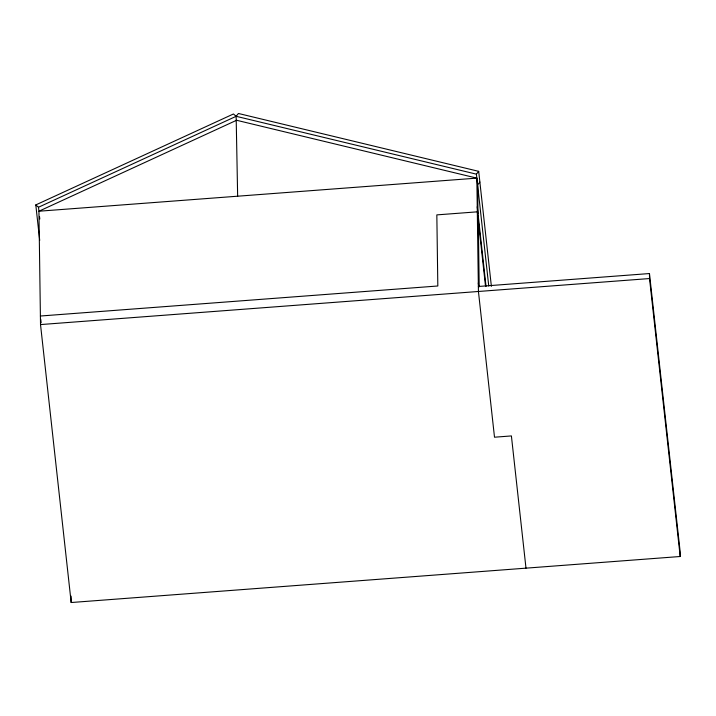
<?xml version="1.0" encoding="UTF-8"?>
<svg xmlns="http://www.w3.org/2000/svg" width="716" height="716" viewBox="0 0 716 716"><rect width="100%" height="100%" fill="white"/><g stroke="black" fill="none" stroke-linecap="round" stroke-linejoin="round"><path stroke-width="1.07" d="M478.691 171.339L476.408 174.158L236.146 116.305L233.452 113.978L35.8 204.919L38.494 207.246L236.146 116.305L238.428 113.477L478.691 171.339L491.382 286.355M479.872 182.061L477.59 184.88L477.993 213.493M525.992 568.155L511.403 435.928L494.505 437.207L478.431 291.475L476.847 178.132L38.932 211.22L40.517 324.572L71.179 602.523L680.2 556.502L680.128 551.499L649.466 273.548L478.36 286.481M40.4 316.016L437.825 285.988L436.832 214.889L477.321 211.829L485.493 285.935M40.517 324.572L649.528 278.551L649.466 273.548M476.847 178.132L236.584 120.27L38.932 211.22L38.494 207.246M649.528 278.551L680.2 556.502M476.408 174.158L488.751 286.024M477.25 206.745L486.039 286.427M478.315 282.927L478.789 287.295M236.146 116.305L237.649 196.202M39.55 216.778L39.792 219.006M35.8 204.919L39.711 240.379M40.767 319.354L41.134 322.692M478.279 220.564L479.201 286.239M71.09 596.106L71.179 602.523"/></g></svg>
